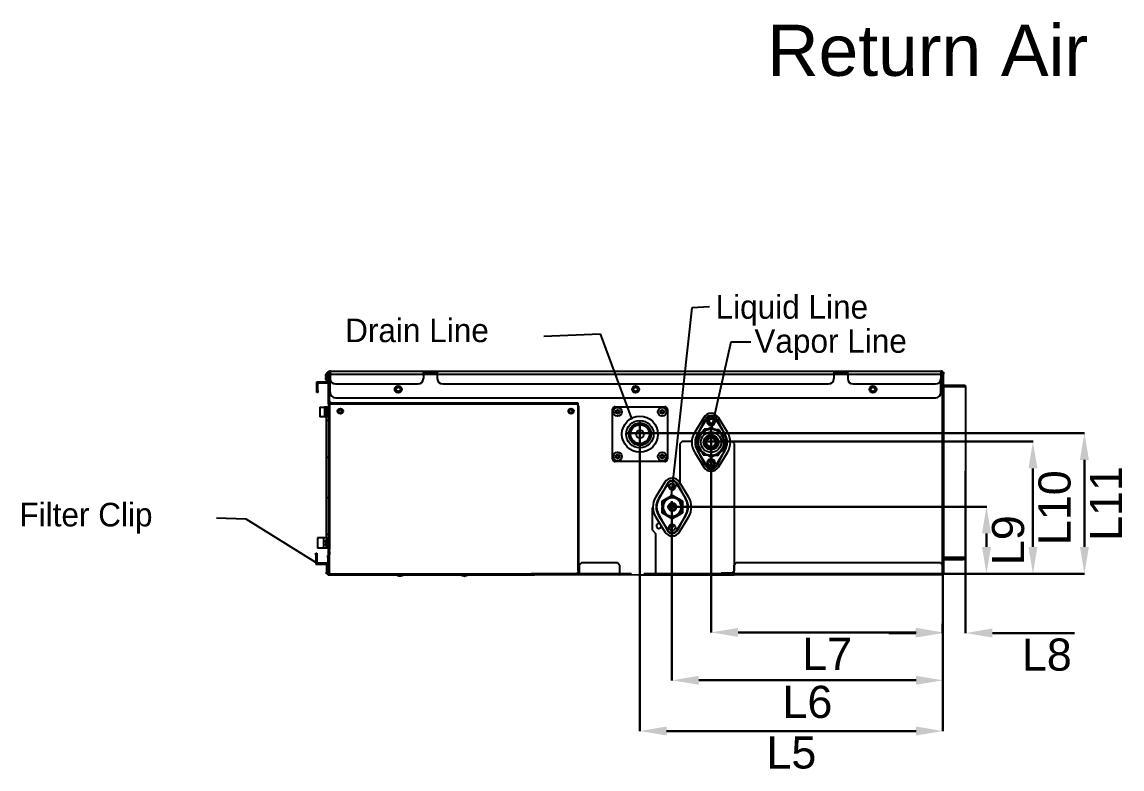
# Model space of a CAD drawing. Extents: x 594 to 813, y 174 to 240.
# Drawn here: x 728.89 to 739.15, y 221.07 to 228.04 of the extents above; entities that cross this region are included whole.
import ezdxf
from ezdxf.enums import TextEntityAlignment as Align

# ---------------------------------------------------------------- set-up
doc = ezdxf.new("R2010")
doc.units = 0
doc.header["$MEASUREMENT"] = 0
doc.header["$PDMODE"] = 35
doc.header["$PDSIZE"] = 0.5
doc.layers.get('Defpoints').update_dxf_attribs({"linetype": 'CONTINUOUS'})
doc.layers.add('AC.REF(S). PIPING', color=3, linetype='CONTINUOUS', lineweight=30)
for name, color, linetype in [('LG-AIRCON', 3, 'CONTINUOUS'), ('LG-DIMENSION', 7, 'CONTINUOUS'), ('LG-TEXT', 4, 'CONTINUOUS'), ('TFR-TRI', 7, 'CONTINUOUS')]:
    doc.layers.add(name, color=color, linetype=linetype)
doc.styles.add('LG-TEXT', font='arial.ttf')
doc.dimstyles.new('LG-DIMENSION', dxfattribs={"dimtxt": 30, "dimasz": 25, "dimexe": 0.18, "dimexo": 0.0625, "dimgap": 5, "dimtad": 2, "dimtoh": 1, "dimdec": 0, "dimrnd": 0.05, "dimzin": 0, "dimdsep": 46, "dimtxsty": 'LG-TEXT', "dimcen": 0.09, "dimadec": 0, "dimazin": 0, "dimtfac": 1, "dimtdec": 0, "dimtix": 1, "dimtofl": 0, "dimtmove": 0, "dimatfit": 3, "dimfxl": 0.18, "dimtolj": 1, "dimtzin": 0, "dimarcsym": 0})

# ---------------------------------------------------------------- blocks, each defined once
blk = doc.blocks.new('*D131')
at = {"layer": 'Defpoints', "color": 0, "transparency": 16777216}
for p in [(-4592.5, 1151.5), (-4309.7, 1037.5), (-4309.7, 862.8)]:
    blk.add_point(p, dxfattribs=at)
at = {"layer": 'LG-AIRCON', "color": 0, "lineweight": -2, "transparency": 16777216}
for p, q in [((-4592.5, 1151.4), (-4592.5, 862.6)), ((-4309.7, 1037.4), (-4309.7, 862.6)), ((-4567.5, 862.8), (-4334.7, 862.8))]:
    blk.add_line(p, q, dxfattribs=at)
at = {"layer": 'LG-AIRCON', "color": 0, "transparency": 16777216}
for points in [[(-4567.5, 867), (-4567.5, 858.6), (-4592.5, 862.8)], [(-4334.7, 867), (-4334.7, 858.6), (-4309.7, 862.8)]]:
    blk.add_solid(points, dxfattribs=at)
at = {"layer": 'LG-AIRCON', "color": 0, "transparency": 16777216, "insert": (-4451.1, 842.6), "char_height": 30, "attachment_point": 5, "style": 'LG-TEXT'}
blk.add_mtext('\\A1;L5', dxfattribs=at)
blk = doc.blocks.new('*D132')
at = {"layer": 'Defpoints', "color": 0, "transparency": 16777216}
for p in [(-4562.5, 1077.5), (-4309.7, 982.8), (-4309.7, 910.1)]:
    blk.add_point(p, dxfattribs=at)
at = {"layer": 'LG-AIRCON', "color": 0, "lineweight": -2, "transparency": 16777216}
for p, q in [((-4562.5, 1077.4), (-4562.5, 910)), ((-4309.7, 982.7), (-4309.7, 910)), ((-4537.5, 910.1), (-4334.7, 910.1))]:
    blk.add_line(p, q, dxfattribs=at)
at = {"layer": 'LG-AIRCON', "color": 0, "transparency": 16777216}
for points in [[(-4537.5, 914.3), (-4537.5, 906), (-4562.5, 910.1)], [(-4334.7, 914.3), (-4334.7, 906), (-4309.7, 910.1)]]:
    blk.add_solid(points, dxfattribs=at)
at = {"layer": 'LG-AIRCON', "color": 0, "transparency": 16777216, "insert": (-4436.1, 889.8), "char_height": 30, "attachment_point": 5, "style": 'LG-TEXT'}
blk.add_mtext('\\A1;L6', dxfattribs=at)
blk = doc.blocks.new('*D133')
at = {"layer": 'Defpoints', "color": 0, "transparency": 16777216}
for p in [(-4525.8, 1136.1), (-4309.7, 954.8), (-4309.7, 952.8)]:
    blk.add_point(p, dxfattribs=at)
at = {"layer": 'LG-AIRCON', "color": 0, "lineweight": -2, "transparency": 16777216}
for p, q in [((-4525.8, 1136.1), (-4525.8, 954.6)), ((-4500.8, 954.8), (-4334.7, 954.8)), ((-4309.7, 952.9), (-4309.7, 955))]:
    blk.add_line(p, q, dxfattribs=at)
at = {"layer": 'LG-AIRCON', "color": 0, "transparency": 16777216}
for points in [[(-4500.8, 959), (-4500.8, 950.6), (-4525.8, 954.8)], [(-4334.7, 959), (-4334.7, 950.6), (-4309.7, 954.8)]]:
    blk.add_solid(points, dxfattribs=at)
at = {"layer": 'LG-AIRCON', "color": 0, "transparency": 16777216, "insert": (-4417.7, 934.8), "char_height": 30, "attachment_point": 5, "style": 'LG-TEXT'}
blk.add_mtext('\\A1;L7', dxfattribs=at)
blk = doc.blocks.new('*D134')
at = {"layer": 'Defpoints', "color": 0, "transparency": 16777216}
for p in [(-4565.2, 1072.1), (-4332.4, 1009.5), (-4269, 1009.5)]:
    blk.add_point(p, dxfattribs=at)
at = {"layer": 'LG-AIRCON', "color": 0, "lineweight": -2, "transparency": 16777216}
for p, q in [((-4565.1, 1072.1), (-4268.8, 1072.1)), ((-4269, 1047.1), (-4269, 1034.5)), ((-4332.3, 1009.5), (-4268.8, 1009.5))]:
    blk.add_line(p, q, dxfattribs=at)
at = {"layer": 'LG-AIRCON', "color": 0, "transparency": 16777216}
for points in [[(-4273.2, 1047.1), (-4264.8, 1047.1), (-4269, 1072.1)], [(-4273.2, 1034.5), (-4264.8, 1034.5), (-4269, 1009.5)]]:
    blk.add_solid(points, dxfattribs=at)
at = {"layer": 'LG-AIRCON', "color": 0, "transparency": 16777216, "insert": (-4248.7, 1040.8), "char_height": 30, "attachment_point": 5, "rotation": 90, "style": 'LG-TEXT'}
blk.add_mtext('\\A1;L9', dxfattribs=at)
blk = doc.blocks.new('*D135')
at = {"layer": 'Defpoints', "color": 0, "transparency": 16777216}
for p in [(-4533.8, 1132.8), (-4225.6, 1132.8), (-4291.7, 1009.5)]:
    blk.add_point(p, dxfattribs=at)
at = {"layer": 'LG-AIRCON', "color": 0, "lineweight": -2, "transparency": 16777216}
for p, q in [((-4533.7, 1132.8), (-4225.4, 1132.8)), ((-4225.6, 1034.5), (-4225.6, 1107.8)), ((-4291.6, 1009.5), (-4225.4, 1009.5))]:
    blk.add_line(p, q, dxfattribs=at)
at = {"layer": 'LG-AIRCON', "color": 0, "transparency": 16777216}
for points in [[(-4229.8, 1107.8), (-4221.5, 1107.8), (-4225.6, 1132.8)], [(-4229.8, 1034.5), (-4221.5, 1034.5), (-4225.6, 1009.5)]]:
    blk.add_solid(points, dxfattribs=at)
at = {"layer": 'LG-AIRCON', "color": 0, "transparency": 16777216, "insert": (-4205.3, 1071.1), "char_height": 30, "attachment_point": 5, "rotation": 90, "style": 'LG-TEXT'}
blk.add_mtext('\\A1;L10', dxfattribs=at)
blk = doc.blocks.new('*D136')
at = {"layer": 'Defpoints', "color": 0, "transparency": 16777216}
for p in [(-4604.5, 1140.8), (-4239.6, 1009.5), (-4177.6, 1009.5)]:
    blk.add_point(p, dxfattribs=at)
at = {"layer": 'LG-AIRCON', "color": 0, "lineweight": -2, "transparency": 16777216}
for p, q in [((-4604.5, 1140.8), (-4177.4, 1140.8)), ((-4177.6, 1115.8), (-4177.6, 1034.5)), ((-4239.6, 1009.5), (-4177.4, 1009.5))]:
    blk.add_line(p, q, dxfattribs=at)
at = {"layer": 'LG-AIRCON', "color": 0, "transparency": 16777216}
for points in [[(-4181.8, 1115.8), (-4173.4, 1115.8), (-4177.6, 1140.8)], [(-4181.8, 1034.5), (-4173.4, 1034.5), (-4177.6, 1009.5)]]:
    blk.add_solid(points, dxfattribs=at)
at = {"layer": 'LG-AIRCON', "color": 0, "transparency": 16777216, "insert": (-4157.5, 1075.1), "char_height": 30, "attachment_point": 5, "rotation": 90, "style": 'LG-TEXT'}
blk.add_mtext('\\A1;L11', dxfattribs=at)
blk = doc.blocks.new('*D138')
at = {"layer": 'Defpoints', "color": 0, "transparency": 16777216}
for p in [(-4288.5, 1105.1), (-4310, 962.8), (-4310, 954.2)]:
    blk.add_point(p, dxfattribs=at)
at = {"layer": 'LG-AIRCON', "color": 0, "lineweight": -2, "transparency": 16777216}
for p, q in [((-4288.5, 1105.1), (-4288.5, 954)), ((-4310, 962.7), (-4310, 954)), ((-4335, 954.2), (-4360, 954.2)), ((-4263.5, 954.2), (-4186.8, 954.2))]:
    blk.add_line(p, q, dxfattribs=at)
at = {"layer": 'LG-AIRCON', "color": 0, "transparency": 16777216}
for points in [[(-4335, 958.4), (-4335, 950), (-4310, 954.2)], [(-4263.5, 958.4), (-4263.5, 950), (-4288.5, 954.2)]]:
    blk.add_solid(points, dxfattribs=at)
at = {"layer": 'LG-AIRCON', "color": 0, "transparency": 16777216, "insert": (-4212.7, 933.9), "char_height": 30, "attachment_point": 5, "style": 'LG-TEXT'}
blk.add_mtext('\\A1;L8', dxfattribs=at)
blk = doc.blocks.new('A$C66FF4859')
at = {"layer": 'LG-AIRCON', "color": 7}
for p, q in [((-4543.9, 1257.5), (-4563.7, 1079.8)), ((-4527.4, 1258.6), (-4543.9, 1257.5)), ((-4682.2, 1231.2), (-4629.5, 1233.4)), ((-4629.5, 1233.4), (-4599.9, 1153.3)), ((-4507.7, 1225.7), (-4527.4, 1136.9)), ((-4489, 1225.7), (-4507.7, 1225.7)), ((-4987.5, 1061.7), (-4960.2, 1060.7)), ((-4960.2, 1060.7), (-4895.1, 1020.4))]:
    blk.add_line(p, q, dxfattribs=at)
at = {"layer": 'LG-AIRCON', "color": 3, "linetype": 'Continuous'}
for p, q in [((-4885.7, 1193.4), (-4886, 1193.4)), ((-4886, 1192.7), (-4885.7, 1192.7)), ((-4885.2, 1193.4), (-4885.7, 1193.4)), ((-4885.7, 1192.7), (-4885.2, 1192.7)), ((-4885.2, 1195.8), (-4885.2, 1195.8)), ((-4885.2, 1195.8), (-4885.2, 1195.8)), ((-4884.2, 1196.4), (-4884.2, 1197)), ((-4884.2, 1195), (-4884.2, 1196.4)), ((-4884.2, 1193.1), (-4884.2, 1195)), ((-4884.2, 1191.2), (-4884.2, 1193.1)), ((-4884.2, 1189.7), (-4884.2, 1191.2)), ((-4884, 1197.6), (-4883, 1197.6)), ((-4884, 1196.1), (-4884, 1197.6)), ((-4883, 1196.1), (-4884, 1196.1)), ((-4884, 1188.6), (-4884, 1196.1)), ((-4883, 1180.6), (-4883, 1198.6)), ((-4883, 1198.6), (-4882.2, 1198.6)), ((-4882.2, 1170.6), (-4882.2, 1198.6)), ((-4881.5, 1198.6), (-4882.2, 1198.6)), ((-4881.5, 1198.6), (-4794.5, 1198.6)), ((-4881.5, 1198.6), (-4881.5, 1197.7)), ((-4881.5, 1197.7), (-4881.5, 1195.6)), ((-4881.5, 1195.6), (-4794.5, 1195.6)), ((-4881.5, 1195.6), (-4881.5, 1191.6)), ((-4881.5, 1178.6), (-4881.5, 1191.6)), ((-4794.5, 1197.7), (-4794.5, 1198.6)), ((-4794.5, 1198.6), (-4793.9, 1198.6)), ((-4794.5, 1195.6), (-4794.5, 1197.7)), ((-4794.5, 1196.6), (-4793.9, 1196.6)), ((-4794.5, 1195.6), (-4794.5, 1191.6)), ((-4794.5, 1195.6), (-4781.5, 1195.6)), ((-4793.9, 1198.6), (-4792.1, 1198.6)), ((-4793.9, 1196.6), (-4792.1, 1196.6)), ((-4792.1, 1198.6), (-4789.4, 1198.6)), ((-4792.1, 1196.6), (-4789.4, 1196.6)), ((-4789.4, 1198.6), (-4786.6, 1198.6)), ((-4789.4, 1196.6), (-4786.6, 1196.6)), ((-4786.6, 1198.6), (-4783.9, 1198.6)), ((-4786.6, 1196.6), (-4783.9, 1196.6)), ((-4783.9, 1198.6), (-4782.1, 1198.6)), ((-4783.9, 1196.6), (-4782.1, 1196.6)), ((-4782.1, 1198.6), (-4781.5, 1198.6)), ((-4782.1, 1196.6), (-4781.5, 1196.6)), ((-4781.5, 1198.6), (-4411.5, 1198.6)), ((-4781.5, 1198.6), (-4781.5, 1197.7)), ((-4781.5, 1197.7), (-4781.5, 1195.6)), ((-4781.5, 1195.6), (-4411.5, 1195.6)), ((-4781.5, 1195.6), (-4781.5, 1191.6)), ((-4411.5, 1198.6), (-4411.5, 1197.7)), ((-4411.5, 1198.6), (-4410.9, 1198.6)), ((-4411.5, 1197.7), (-4411.5, 1195.6)), ((-4411.5, 1196.6), (-4410.9, 1196.6)), ((-4411.5, 1195.6), (-4411.5, 1191.6)), ((-4411.5, 1195.6), (-4398.5, 1195.6)), ((-4410.9, 1198.6), (-4409.1, 1198.6)), ((-4410.9, 1196.6), (-4409.1, 1196.6)), ((-4409.1, 1198.6), (-4406.4, 1198.6)), ((-4409.1, 1196.6), (-4406.4, 1196.6)), ((-4406.4, 1198.6), (-4403.6, 1198.6)), ((-4406.4, 1196.6), (-4403.6, 1196.6)), ((-4403.6, 1198.6), (-4400.9, 1198.6)), ((-4403.6, 1196.6), (-4400.9, 1196.6)), ((-4400.9, 1198.6), (-4399.1, 1198.6)), ((-4400.9, 1196.6), (-4399.1, 1196.6)), ((-4399.1, 1198.6), (-4398.5, 1198.6)), ((-4399.1, 1196.6), (-4398.5, 1196.6)), ((-4398.5, 1198.6), (-4311.5, 1198.6)), ((-4398.5, 1197.7), (-4398.5, 1198.6)), ((-4398.5, 1195.6), (-4398.5, 1197.7)), ((-4398.5, 1195.6), (-4311.5, 1195.6)), ((-4398.5, 1195.6), (-4398.5, 1191.6)), ((-4310.8, 1198.6), (-4311.5, 1198.6)), ((-4311.5, 1198.6), (-4311.5, 1197.7)), ((-4311.5, 1197.7), (-4311.5, 1195.6)), ((-4311.5, 1195.6), (-4311.5, 1191.6)), ((-4311.5, 1178.6), (-4311.5, 1191.6)), ((-4310.8, 1196.6), (-4310.8, 1198.6)), ((-4310, 1198.6), (-4310.8, 1198.6)), ((-4310, 1196.6), (-4310.8, 1196.6)), ((-4310, 1196.6), (-4310, 1198.6)), ((-4310, 1197.6), (-4309.2, 1197.6)), ((-4310, 1017.6), (-4310, 1196.6)), ((-4309.2, 1195.6), (-4310, 1195.6)), ((-4309.2, 1197.6), (-4309.2, 1195.6)), ((-4309.2, 1185.6), (-4309.2, 1195.6)), ((-4894, 1188.6), (-4884, 1188.6)), ((-4894, 1180.1), (-4894, 1188.6)), ((-4893, 1187.6), (-4883, 1187.6)), ((-4893, 1180.1), (-4893, 1187.6)), ((-4885.2, 1190.3), (-4885.2, 1190.3)), ((-4885.2, 1190.3), (-4885.2, 1190.3)), ((-4884.2, 1189.2), (-4884.2, 1189.7)), ((-4882.2, 1180.6), (-4883, 1180.6)), ((-4883, 1178.6), (-4883, 1180.6)), ((-4876.5, 1186.6), (-4799.5, 1186.6)), ((-4776.5, 1186.6), (-4416.5, 1186.6)), ((-4393.5, 1186.6), (-4316.5, 1186.6)), ((-4309.2, 1185.6), (-4310, 1185.6)), ((-4310, 1184.1), (-4309.2, 1184.1)), ((-4309.2, 1182.1), (-4310, 1182.1)), ((-4309.2, 1184.1), (-4309.2, 1182.1)), ((-4309.2, 1184.1), (-4288.6, 1184.1)), ((-4309.2, 1182.1), (-4309.2, 1027.1)), ((-4309, 1185.4), (-4289, 1185.4)), ((-4309, 1185.4), (-4309, 1185)), ((-4309, 1185), (-4309, 1184.1)), ((-4289, 1185.4), (-4289, 1185)), ((-4289, 1185), (-4289, 1184.1)), ((-4288.6, 1184.1), (-4288.6, 1025.1)), ((-4894, 1180.1), (-4893, 1180.1)), ((-4894, 1178.6), (-4894, 1180.1)), ((-4893, 1178.6), (-4894, 1178.6)), ((-4893, 1180.1), (-4893, 1178.6)), ((-4882.2, 1178.6), (-4883, 1178.6)), ((-4883, 1168.2), (-4883, 1178.6)), ((-4882.2, 1168.2), (-4882.2, 1170.6)), ((-4882.2, 1170.6), (-4880.2, 1168.6)), ((-4876.5, 1173.6), (-4316.5, 1173.6)), ((-4891.2, 1164.9), (-4891.2, 1155.9)), ((-4891.2, 1164.9), (-4890.6, 1164.9)), ((-4890.6, 1164.9), (-4889, 1164.9)), ((-4889, 1164.9), (-4886.7, 1164.9)), ((-4886.7, 1164.9), (-4886.7, 1155.9)), ((-4884.2, 1164.9), (-4886.7, 1164.9)), ((-4885.9, 1160.7), (-4886.2, 1160.7)), ((-4886.2, 1160), (-4885.9, 1160)), ((-4885.4, 1160.7), (-4885.9, 1160.7)), ((-4885.9, 1160), (-4885.4, 1160)), ((-4885.4, 1163.1), (-4885.4, 1163.1)), ((-4885.4, 1163.1), (-4885.4, 1163.1)), ((-4884.4, 1163.7), (-4884.4, 1164.3)), ((-4884.4, 1162.3), (-4884.4, 1163.7)), ((-4884.4, 1160.4), (-4884.4, 1162.3)), ((-4884.4, 1158.5), (-4884.4, 1160.4)), ((-4884.2, 1164.9), (-4883.2, 1164.9)), ((-4884.2, 1164.3), (-4884.2, 1164.9)), ((-4884.2, 1162.6), (-4884.2, 1164.3)), ((-4884.2, 1160.4), (-4884.2, 1162.6)), ((-4884.2, 1158.1), (-4884.2, 1160.4)), ((-4883.2, 1164.9), (-4883, 1164.9)), ((-4883.2, 1164.3), (-4883.2, 1164.9)), ((-4883.2, 1164.9), (-4883.2, 1164.3)), ((-4883.2, 1162.6), (-4883.2, 1164.3)), ((-4883.2, 1164.3), (-4883.2, 1162.6)), ((-4883.2, 1160.4), (-4883.2, 1162.6)), ((-4883.2, 1162.6), (-4883.2, 1160.4)), ((-4883.1, 1162.2), (-4883.2, 1162.3)), ((-4883.2, 1158.1), (-4883.2, 1160.4)), ((-4883.2, 1160.4), (-4883.2, 1158.1)), ((-4883, 1162), (-4883.1, 1162.2)), ((-4883, 1168.2), (-4883, 1032.2)), ((-4882.7, 1168.2), (-4883, 1168.2)), ((-4882, 1168.2), (-4882.7, 1168.2)), ((-4882, 1168.2), (-4882, 1032.2)), ((-4882, 1168.2), (-4651.7, 1168.2)), ((-4881.4, 1169.8), (-4881.4, 1168.2)), ((-4881.2, 1168.2), (-4881.2, 1169.6)), ((-4880.2, 1168.6), (-4880.2, 1168.2)), ((-4650, 1168.6), (-4880.2, 1168.6)), ((-4649.7, 1166.2), (-4651.7, 1168.2)), ((-4650, 1012.2), (-4650, 1168.6)), ((-4649.7, 1166.2), (-4649.7, 1011.6)), ((-4890.6, 1155.9), (-4891.2, 1155.9)), ((-4889, 1155.9), (-4890.6, 1155.9)), ((-4886.7, 1155.9), (-4889, 1155.9)), ((-4884.2, 1155.9), (-4886.7, 1155.9)), ((-4885.4, 1157.6), (-4885.4, 1157.6)), ((-4885.4, 1157.6), (-4885.4, 1157.6)), ((-4883, 1152.4), (-4885.2, 1152.4)), ((-4885.2, 1152.4), (-4885.2, 1151.8)), ((-4885.2, 1151.8), (-4885.2, 1150.1)), ((-4885.2, 1150.1), (-4885.2, 1147.4)), ((-4885, 1152.4), (-4885, 1155.9)), ((-4884.4, 1157), (-4884.4, 1158.5)), ((-4884.4, 1156.5), (-4884.4, 1157)), ((-4884.2, 1156.5), (-4884.2, 1158.1)), ((-4884.2, 1155.9), (-4884.2, 1156.5)), ((-4883.2, 1155.9), (-4884.2, 1155.9)), ((-4883.2, 1158.7), (-4883.1, 1158.6)), ((-4883.2, 1156.5), (-4883.2, 1158.1)), ((-4883.2, 1158.1), (-4883.2, 1156.5)), ((-4883.2, 1155.9), (-4883.2, 1156.5)), ((-4883.2, 1156.5), (-4883.2, 1155.9)), ((-4883, 1155.9), (-4883.2, 1155.9)), ((-4883.1, 1158.6), (-4883, 1158.4)), ((-4532.8, 1155.4), (-4541.3, 1141.7)), ((-4539, 1138.7), (-4531.4, 1153.9)), ((-4530.2, 1153.9), (-4538.7, 1140.1)), ((-4513.2, 1140.1), (-4521.7, 1153.9)), ((-4520.6, 1153.9), (-4513, 1138.7)), ((-4510.7, 1141.7), (-4519.2, 1155.4)), ((-4885.2, 1147.4), (-4885.2, 1143.9)), ((-4885.2, 1143.9), (-4885.2, 1139.8)), ((-4885.2, 1139.8), (-4885.2, 1135.4)), ((-4534.5, 1141.2), (-4538, 1139.2)), ((-4536.1, 1138.7), (-4534.2, 1141.7)), ((-4534.2, 1141.7), (-4532.4, 1144.5)), ((-4529, 1144.4), (-4532.4, 1144.5)), ((-4525.5, 1144.2), (-4529, 1144.4)), ((-4526, 1146.1), (-4528.9, 1144.4)), ((-4522.5, 1144.1), (-4526, 1146.1)), ((-4521.9, 1144.1), (-4525.5, 1144.2)), ((-4518.5, 1143.9), (-4521.9, 1144.1)), ((-4517, 1140.9), (-4518.5, 1143.9)), ((-4515.3, 1137.8), (-4517, 1140.9)), ((-4514, 1139.2), (-4516.9, 1140.8)), ((-4885.2, 1135.4), (-4885.2, 1131)), ((-4885.2, 1131), (-4885.2, 1126.9)), ((-4552.8, 1133.2), (-4554.8, 1131.2)), ((-4554.8, 1094), (-4554.8, 1131.2)), ((-4552.8, 1133.2), (-4544, 1133.2)), ((-4541, 1133.2), (-4540.5, 1133.2)), ((-4538, 1135.7), (-4539.8, 1132.9)), ((-4539.8, 1132.9), (-4538.3, 1129.9)), ((-4538.3, 1129.9), (-4536.6, 1126.7)), ((-4538, 1139.2), (-4538, 1135.8)), ((-4536.1, 1138.7), (-4538, 1135.7)), ((-4538, 1129.3), (-4538, 1125.3)), ((-4513.7, 1134.6), (-4515.3, 1137.8)), ((-4514, 1135.2), (-4514, 1139.2)), ((-4513.9, 1128.8), (-4512.1, 1131.6)), ((-4512.1, 1131.6), (-4513.7, 1134.6)), ((-4511.5, 1133.2), (-4511, 1133.2)), ((-4508, 1133.2), (-4506.6, 1133.2)), ((-4504.6, 1131.2), (-4506.6, 1133.2)), ((-4504.6, 1131.2), (-4504.6, 1012.2)), ((-4885.2, 1126.9), (-4885.2, 1123.4)), ((-4885.2, 1123.4), (-4885.2, 1120.7)), ((-4885.2, 1120.7), (-4885.2, 1119)), ((-4885.2, 1119), (-4885.2, 1118.4)), ((-4541.3, 1122.8), (-4532.8, 1109)), ((-4531.4, 1110.6), (-4539, 1125.7)), ((-4538.7, 1124.3), (-4530.2, 1110.6)), ((-4538, 1125.3), (-4535.1, 1123.6)), ((-4536.6, 1126.7), (-4535, 1123.5)), ((-4535, 1123.5), (-4533.4, 1120.6)), ((-4533.4, 1120.6), (-4530.1, 1120.4)), ((-4530.1, 1120.4), (-4526.5, 1120.2)), ((-4529.4, 1120.4), (-4526, 1118.4)), ((-4526.5, 1120.2), (-4523, 1120.1)), ((-4526, 1118.4), (-4523.1, 1120)), ((-4523, 1120.1), (-4519.6, 1119.9)), ((-4521.7, 1110.6), (-4513.2, 1124.3)), ((-4513, 1125.7), (-4520.6, 1110.6)), ((-4519.6, 1119.9), (-4517.8, 1122.8)), ((-4519.2, 1109), (-4510.7, 1122.8)), ((-4517.8, 1122.8), (-4515.9, 1125.8)), ((-4517.4, 1123.3), (-4514, 1125.3)), ((-4515.9, 1125.8), (-4513.9, 1128.8)), ((-4514, 1128.7), (-4514, 1125.3)), ((-4885.2, 1118.4), (-4883, 1118.4)), ((-4885, 1080.4), (-4885, 1118.4)), ((-4569.1, 1095), (-4577.6, 1081.3)), ((-4566.5, 1093.5), (-4575, 1079.7)), ((-4567.1, 1093.4), (-4575, 1078.7)), ((-4549.5, 1079.7), (-4558, 1093.5)), ((-4557.4, 1093.4), (-4549.5, 1078.7)), ((-4547, 1081.3), (-4555.5, 1095)), ((-4883, 1080.4), (-4885.2, 1080.4)), ((-4885.2, 1080.4), (-4885.2, 1079.8)), ((-4885.2, 1079.8), (-4885.2, 1078.1)), ((-4885.2, 1078.1), (-4885.2, 1075.4)), ((-4571.8, 1077.3), (-4567.1, 1080)), ((-4569.4, 1076.4), (-4568.1, 1078.5)), ((-4568.1, 1078.5), (-4566.8, 1080.5)), ((-4564.4, 1080.4), (-4566.8, 1080.5)), ((-4566.2, 1080.5), (-4562.3, 1082.8)), ((-4561.9, 1080.3), (-4564.4, 1080.4)), ((-4562.3, 1082.8), (-4557.6, 1080.1)), ((-4562.3, 1082.3), (-4562.3, 1082.8)), ((-4562.3, 1081.1), (-4562.3, 1082.3)), ((-4561.6, 1080.7), (-4562.3, 1081.1)), ((-4559.4, 1080.2), (-4561.9, 1080.3)), ((-4557, 1080.1), (-4559.4, 1080.2)), ((-4555.9, 1078), (-4557, 1080.1)), ((-4556.7, 1079.6), (-4552.8, 1077.3)), ((-4554.7, 1075.7), (-4555.9, 1078)), ((-4885.2, 1075.4), (-4885.2, 1071.9)), ((-4885.2, 1071.9), (-4885.2, 1067.8)), ((-4885.2, 1067.8), (-4885.2, 1063.4)), ((-4580.3, 1071.6), (-4580.8, 1071.1)), ((-4580.8, 1050.2), (-4580.8, 1071.1)), ((-4577.2, 1073.1), (-4576.7, 1073.1)), ((-4570.8, 1074.3), (-4572.1, 1072.3)), ((-4572.1, 1072.3), (-4571, 1070.1)), ((-4571.8, 1072.7), (-4571.8, 1077.3)), ((-4571.3, 1077.1), (-4571.8, 1077.3)), ((-4571.8, 1066.3), (-4571.8, 1071.7)), ((-4570.3, 1076.5), (-4571.3, 1077.1)), ((-4571, 1070.1), (-4569.8, 1067.9)), ((-4569.4, 1076.4), (-4570.8, 1074.3)), ((-4568.9, 1077.3), (-4570.3, 1076.5)), ((-4570.3, 1076.5), (-4570.3, 1075)), ((-4570.3, 1068), (-4570.3, 1067.2)), ((-4569.8, 1067.9), (-4568.6, 1065.7)), ((-4555.1, 1067.3), (-4553.7, 1069.4)), ((-4553.6, 1073.5), (-4554.7, 1075.7)), ((-4554.2, 1076.5), (-4553.2, 1077.1)), ((-4554.2, 1075.7), (-4554.2, 1076.5)), ((-4554.2, 1067.2), (-4554.2, 1068.6)), ((-4553.7, 1069.4), (-4552.5, 1071.4)), ((-4552.5, 1071.4), (-4553.6, 1073.5)), ((-4553.2, 1077.1), (-4552.8, 1077.3)), ((-4552.8, 1077.3), (-4552.8, 1072)), ((-4552.8, 1070.9), (-4552.8, 1066.3)), ((-4885.2, 1063.4), (-4885.2, 1059)), ((-4885.2, 1059), (-4885.2, 1054.9)), ((-4577.6, 1062.4), (-4569.1, 1048.6)), ((-4575, 1065), (-4567.1, 1050.2)), ((-4575, 1063.9), (-4566.5, 1050.2)), ((-4571.8, 1066.3), (-4571.3, 1066.6)), ((-4567.8, 1064.1), (-4571.8, 1066.3)), ((-4571.3, 1066.6), (-4570.3, 1067.2)), ((-4570.3, 1067.2), (-4569.1, 1066.5)), ((-4568.6, 1065.7), (-4567.5, 1063.6)), ((-4567.5, 1063.6), (-4565.2, 1063.5)), ((-4562.3, 1060.9), (-4566.9, 1063.5)), ((-4565.2, 1063.5), (-4562.6, 1063.3)), ((-4563.7, 1063.4), (-4562.3, 1062.6)), ((-4562.6, 1063.3), (-4560.1, 1063.2)), ((-4558.3, 1063.1), (-4562.3, 1060.9)), ((-4562.3, 1061.4), (-4562.3, 1062.6)), ((-4562.3, 1060.9), (-4562.3, 1061.4)), ((-4560.1, 1063.2), (-4557.7, 1063.1)), ((-4558, 1050.2), (-4549.5, 1063.9)), ((-4557.7, 1063.1), (-4556.5, 1065.1)), ((-4552.8, 1066.3), (-4557.4, 1063.7)), ((-4549.5, 1065), (-4557.4, 1050.2)), ((-4556.5, 1065.1), (-4555.1, 1067.3)), ((-4555.7, 1066.4), (-4554.2, 1067.2)), ((-4555.5, 1048.6), (-4547, 1062.4)), ((-4553.2, 1066.6), (-4554.2, 1067.2)), ((-4552.8, 1066.3), (-4553.2, 1066.6)), ((-4885.2, 1054.9), (-4885.2, 1051.4)), ((-4885.2, 1051.4), (-4885.2, 1048.7)), ((-4885.2, 1048.7), (-4885.2, 1047)), ((-4580.8, 1050.2), (-4577.9, 1047.2)), ((-4577.9, 1047.2), (-4577.8, 1021.5)), ((-4893.2, 1042.9), (-4893.2, 1033.5)), ((-4892.5, 1042.9), (-4893.2, 1042.9)), ((-4890.5, 1042.9), (-4892.5, 1042.9)), ((-4887.7, 1042.9), (-4890.5, 1042.9)), ((-4887.7, 1042.9), (-4887.7, 1033.5)), ((-4884.3, 1042.9), (-4887.7, 1042.9)), ((-4885.9, 1038.5), (-4886.2, 1038.5)), ((-4886.2, 1037.8), (-4885.9, 1037.8)), ((-4885.4, 1038.5), (-4885.9, 1038.5)), ((-4885.9, 1037.8), (-4885.4, 1037.8)), ((-4885.4, 1040.9), (-4885.4, 1040.9)), ((-4885.4, 1040.9), (-4885.4, 1040.9)), ((-4885.2, 1047), (-4885.2, 1046.4)), ((-4885.2, 1046.4), (-4883, 1046.4)), ((-4885, 1042.9), (-4885, 1046.4)), ((-4884.4, 1041.5), (-4884.4, 1042.1)), ((-4884.4, 1040.1), (-4884.4, 1041.5)), ((-4884.4, 1038.2), (-4884.4, 1040.1)), ((-4884.4, 1036.3), (-4884.4, 1038.2)), ((-4884.3, 1042.1), (-4884.3, 1042.9)), ((-4884.3, 1042.9), (-4884.2, 1042.9)), ((-4884.2, 1042.9), (-4883.2, 1042.9)), ((-4884.2, 1042.3), (-4884.2, 1042.9)), ((-4884.2, 1042.9), (-4884.2, 1042.9)), ((-4884.2, 1040.6), (-4884.2, 1042.3)), ((-4884.2, 1038.4), (-4884.2, 1040.6)), ((-4883.2, 1038.4), (-4884.2, 1038.4)), ((-4884.2, 1038.4), (-4884.2, 1038)), ((-4884.2, 1038), (-4883.2, 1038)), ((-4884.2, 1035.7), (-4884.2, 1038)), ((-4883.2, 1042.9), (-4883, 1042.9)), ((-4883.2, 1042.3), (-4883.2, 1042.9)), ((-4883.2, 1042.9), (-4883.2, 1042.3)), ((-4883.2, 1042.9), (-4883.2, 1042.9)), ((-4883.2, 1042.9), (-4883.2, 1042.9)), ((-4883.2, 1040.6), (-4883.2, 1042.3)), ((-4883.2, 1042.3), (-4883.2, 1040.6)), ((-4883.2, 1038.4), (-4883.2, 1040.6)), ((-4883.2, 1040.6), (-4883.2, 1038.4)), ((-4883.1, 1040), (-4883.2, 1040.1)), ((-4883, 1038.4), (-4883.2, 1038.4)), ((-4883.2, 1038.4), (-4883.2, 1038)), ((-4883.2, 1038.4), (-4883.2, 1038)), ((-4883.2, 1038), (-4883, 1038)), ((-4883.2, 1035.7), (-4883.2, 1038)), ((-4883.2, 1038), (-4883.2, 1035.7)), ((-4883, 1039.8), (-4883.1, 1040)), ((-4894.8, 1028.6), (-4893.8, 1028.6)), ((-4894.8, 1027.1), (-4894.8, 1028.6)), ((-4893.8, 1027.1), (-4894.8, 1027.1)), ((-4894.8, 1027.1), (-4894.8, 1018.6)), ((-4893.8, 1028.6), (-4893.8, 1027.1)), ((-4893.8, 1027.1), (-4893.8, 1019.6)), ((-4892.5, 1033.5), (-4893.2, 1033.5)), ((-4890.5, 1033.5), (-4892.5, 1033.5)), ((-4887.7, 1033.5), (-4890.5, 1033.5)), ((-4884.3, 1033.5), (-4887.7, 1033.5)), ((-4885.4, 1035.4), (-4885.4, 1035.4)), ((-4885.4, 1035.4), (-4885.4, 1035.4)), ((-4884.4, 1034.8), (-4884.4, 1036.3)), ((-4884.4, 1034.3), (-4884.4, 1034.8)), ((-4884.3, 1033.5), (-4884.3, 1034.3)), ((-4884.2, 1033.5), (-4884.3, 1033.5)), ((-4884.2, 1034.1), (-4884.2, 1035.7)), ((-4884.2, 1033.5), (-4884.2, 1034.1)), ((-4883.2, 1033.5), (-4884.2, 1033.5)), ((-4884.2, 1033.5), (-4884.2, 1033.5)), ((-4883.8, 1026.6), (-4883, 1026.6)), ((-4883.8, 1024.6), (-4883.8, 1026.6)), ((-4883.2, 1036.5), (-4883.1, 1036.4)), ((-4883.2, 1034.1), (-4883.2, 1035.7)), ((-4883.2, 1035.7), (-4883.2, 1034.1)), ((-4883.2, 1033.5), (-4883.2, 1034.1)), ((-4883.2, 1034.1), (-4883.2, 1033.5)), ((-4883, 1033.5), (-4883.2, 1033.5)), ((-4883.2, 1033.5), (-4883.2, 1033.5)), ((-4883.2, 1033.5), (-4883.2, 1033.5)), ((-4883.1, 1036.4), (-4883, 1036.2)), ((-4883, 1030.2), (-4883, 1032.2)), ((-4882.7, 1032.2), (-4883, 1032.2)), ((-4883, 1030.2), (-4882.2, 1030.2)), ((-4883, 1029.3), (-4883, 1030.2)), ((-4883, 1027.2), (-4883, 1029.3)), ((-4883, 1010.2), (-4883, 1027.2)), ((-4882.2, 1027.2), (-4883, 1027.2)), ((-4882, 1032.2), (-4882.7, 1032.2)), ((-4882.2, 1010.4), (-4882.2, 1032.2)), ((-4882.2, 1030.2), (-4882.2, 1029.3)), ((-4882.2, 1029.3), (-4882.2, 1027.2)), ((-4882.2, 1010.2), (-4882.2, 1027.2)), ((-4882, 1009.6), (-4882, 1032.2)), ((-4310, 1027.1), (-4309.2, 1027.1)), ((-4309.2, 1027.1), (-4309.2, 1025.1)), ((-4894.8, 1018.6), (-4884.8, 1018.6)), ((-4893.8, 1019.6), (-4883.8, 1019.6)), ((-4884.8, 1018.6), (-4884.8, 1011.1)), ((-4883, 1024.6), (-4883.8, 1024.6)), ((-4883.8, 1024.6), (-4883.8, 1008.6)), ((-4647, 1019.6), (-4649, 1017.6)), ((-4649, 1017.6), (-4649, 1009.6)), ((-4613.4, 1019.6), (-4647, 1019.6)), ((-4611.4, 1017.6), (-4613.4, 1019.6)), ((-4611.4, 1017.6), (-4611.4, 1009.6)), ((-4577.9, 1022.5), (-4577.9, 1009.4)), ((-4502.6, 1019.6), (-4504.6, 1017.6)), ((-4504.6, 1009.6), (-4504.6, 1017.6)), ((-4312, 1019.6), (-4502.6, 1019.6)), ((-4310, 1017.6), (-4312, 1019.6)), ((-4309.2, 1025.1), (-4310, 1025.1)), ((-4310, 1023.6), (-4291, 1023.6)), ((-4310, 1022.8), (-4309.2, 1022.8)), ((-4309.2, 1020.8), (-4310, 1020.8)), ((-4310, 1009.6), (-4310, 1017.6)), ((-4309.2, 1025.1), (-4288.6, 1025.1)), ((-4309.2, 1022.8), (-4309.2, 1020.8)), ((-4309.2, 1022.8), (-4291, 1022.8)), ((-4309.2, 1020.8), (-4309.2, 1008.6)), ((-4291, 1022.8), (-4291, 1023.6)), ((-4291, 1023.6), (-4289, 1023.6)), ((-4289, 1022.8), (-4291, 1022.8)), ((-4289, 1023.6), (-4289, 1022.8)), ((-4884.8, 1011.1), (-4883.8, 1011.1)), ((-4884.8, 1009.6), (-4884.8, 1011.1)), ((-4883.8, 1009.6), (-4884.8, 1009.6)), ((-4883.8, 1008.6), (-4882, 1008.6)), ((-4882.2, 1010.2), (-4883, 1010.2)), ((-4883, 1010.2), (-4883, 1009.4)), ((-4883, 1009.4), (-4882.2, 1009.4)), ((-4882, 1010.4), (-4882.2, 1010.4)), ((-4882.2, 1010.4), (-4882.2, 1010.2)), ((-4882.2, 1009.4), (-4882.2, 1010.2)), ((-4882.2, 1010.2), (-4882, 1010.2)), ((-4882, 1009.4), (-4882.2, 1009.4)), ((-4882, 1009.6), (-4694, 1009.6)), ((-4882, 1009.6), (-4882, 1008.9)), ((-4882, 1008.9), (-4882, 1008.6)), ((-4882, 1008.6), (-4694, 1008.6)), ((-4818.9, 1008.2), (-4819.1, 1008.2)), ((-4818, 1007.7), (-4819.1, 1008.2)), ((-4818.8, 1008.2), (-4818.9, 1008.2)), ((-4817.7, 1007.7), (-4818.8, 1008.2)), ((-4816.9, 1007.4), (-4818, 1007.7)), ((-4816.6, 1007.4), (-4817.7, 1007.7)), ((-4816.9, 1007.4), (-4816.9, 1007.4)), ((-4816.1, 1007.7), (-4816.6, 1007.4)), ((-4816.4, 1007.5), (-4816.3, 1007.4)), ((-4816.3, 1007.4), (-4816.2, 1007.4)), ((-4816.2, 1007.4), (-4816.2, 1007.6)), ((-4816.1, 1007.4), (-4816.2, 1007.4)), ((-4815.7, 1008.2), (-4816.1, 1007.7)), ((-4815.9, 1007.4), (-4816.1, 1007.4)), ((-4815.9, 1007.4), (-4815.9, 1007.8)), ((-4815.9, 1007.4), (-4815.5, 1007.7)), ((-4815.7, 1007.4), (-4815.9, 1007.4)), ((-4815.3, 1008.2), (-4815.7, 1008.2)), ((-4815.5, 1007.5), (-4815.7, 1007.4)), ((-4815.5, 1007.7), (-4815, 1008.2)), ((-4815, 1008.2), (-4815.3, 1008.2)), ((-4758.9, 1008.2), (-4759.1, 1008.2)), ((-4758, 1007.7), (-4759.1, 1008.2)), ((-4758.8, 1008.2), (-4758.9, 1008.2)), ((-4757.7, 1007.7), (-4758.8, 1008.2)), ((-4756.9, 1007.4), (-4758, 1007.7)), ((-4756.6, 1007.4), (-4757.7, 1007.7)), ((-4756.9, 1007.4), (-4756.9, 1007.4)), ((-4756.1, 1007.7), (-4756.6, 1007.4)), ((-4756.4, 1007.5), (-4756.3, 1007.4)), ((-4756.3, 1007.4), (-4756.2, 1007.4)), ((-4756.2, 1007.4), (-4756.2, 1007.6)), ((-4756.1, 1007.4), (-4756.2, 1007.4)), ((-4755.7, 1008.2), (-4756.1, 1007.7)), ((-4755.9, 1007.4), (-4756.1, 1007.4)), ((-4755.9, 1007.4), (-4755.9, 1007.8)), ((-4755.9, 1007.4), (-4755.5, 1007.7)), ((-4755.7, 1007.4), (-4755.9, 1007.4)), ((-4755.3, 1008.2), (-4755.7, 1008.2)), ((-4755.5, 1007.5), (-4755.7, 1007.4)), ((-4755.5, 1007.7), (-4755, 1008.2)), ((-4755, 1008.2), (-4755.3, 1008.2)), ((-4651.7, 1009.6), (-4694, 1009.6)), ((-4694, 1009.6), (-4694, 1008.9)), ((-4690.3, 1009.4), (-4694, 1009.4)), ((-4694, 1008.9), (-4694, 1008.6)), ((-4693.8, 1008.6), (-4694, 1008.6)), ((-4693.8, 1009.4), (-4693.8, 1008.6)), ((-4693.8, 1008.6), (-4690.7, 1008.6)), ((-4690.7, 1008.6), (-4690.7, 1009.4)), ((-4690.7, 1009.4), (-4688.7, 1009.4)), ((-4688.7, 1008.6), (-4690.7, 1008.6)), ((-4688.7, 1009.4), (-4688.7, 1008.6)), ((-4649, 1009.4), (-4688.7, 1009.4)), ((-4649, 1008.6), (-4688.7, 1008.6)), ((-4651.7, 1009.6), (-4649.7, 1011.6)), ((-4649, 1010.4), (-4650.9, 1010.4)), ((-4650, 1012.2), (-4649, 1011.2)), ((-4649.2, 1011.4), (-4649.9, 1011.4)), ((-4611.4, 1009.6), (-4649, 1009.6)), ((-4649, 1009.6), (-4649, 1008.9)), ((-4649, 1008.9), (-4649, 1008.6)), ((-4611.4, 1008.6), (-4649, 1008.6)), ((-4611.4, 1009.7), (-4601.1, 1009.7)), ((-4611.4, 1009.6), (-4611.4, 1008.9)), ((-4600.3, 1009.4), (-4611.4, 1009.4)), ((-4611.4, 1008.9), (-4611.4, 1008.6)), ((-4611.4, 1008.6), (-4584.8, 1008.7)), ((-4592, 1008.6), (-4504.6, 1008.6)), ((-4577.9, 1009.4), (-4588.9, 1009.4)), ((-4588.1, 1009.7), (-4577.9, 1009.7)), ((-4516.6, 1009.4), (-4577.9, 1009.4)), ((-4516.6, 1009.4), (-4516.6, 1010.2)), ((-4506.6, 1010.2), (-4516.6, 1010.2)), ((-4514.6, 1009.4), (-4516.6, 1009.4)), ((-4514.6, 1010.2), (-4514.6, 1009.4)), ((-4504.6, 1009.4), (-4514.6, 1009.4)), ((-4506.6, 1010.2), (-4504.6, 1012.2)), ((-4310, 1009.6), (-4504.6, 1009.6)), ((-4504.6, 1008.9), (-4504.6, 1009.6)), ((-4504.6, 1008.6), (-4504.6, 1008.9)), ((-4310, 1008.6), (-4504.6, 1008.6)), ((-4310, 1008.9), (-4310, 1009.6)), ((-4310, 1008.6), (-4310, 1008.9)), ((-4309.2, 1008.6), (-4310, 1008.6))]:
    blk.add_line(p, q, dxfattribs=at)
for centre, radius in [((-4818, 1181.6), 3.25), ((-4818, 1181.6), 2), ((-4596.5, 1181.6), 3.25), ((-4596.5, 1181.6), 2), ((-4375, 1181.6), 3.25), ((-4375, 1181.6), 2), ((-4872, 1161.2), 2.5), ((-4872.2, 1161.2), 1.5), ((-4656.7, 1161.2), 2.5), ((-4656.9, 1161.2), 1.5), ((-4526, 1151.2), 3.5), ((-4526, 1151.2), 3), ((-4526, 1132.2), 9.5), ((-4526, 1132.2), 6.95), ((-4526, 1132.2), 6.45), ((-4526, 1132.2), 6.2), ((-4526, 1132.2), 5.3), ((-4526, 1132.2), 4.2), ((-4526, 1113.2), 3.5), ((-4526, 1113.2), 3), ((-4525.6, 1114.2), 1.5), ((-4562.3, 1090.8), 3), ((-4562.3, 1071.8), 3.77), ((-4562.3, 1071.8), 3.27), ((-4562.3, 1071.8), 3.17), ((-4562.3, 1071.8), 2.48), ((-4562.3, 1071.8), 2.4), ((-4562.3, 1052.8), 3), ((-4562.8, 1054.1), 1.5)]:
    blk.add_circle(centre, radius, dxfattribs=at)
for centre, radius, start, end in [((-4881, 1193.1), 4.99, 146.5402, 175.9761), ((-4881, 1193.1), 4.99, 184.0239, 213.4598), ((-4881, 1193.1), 5, 129.2461, 146.633), ((-4881, 1193.1), 4.18, 175.1921, 184.8079), ((-4884.1, 1196.9), 0.1, 0, 129.2461), ((-4876.5, 1191.6), 5, 180, 270), ((-4799.5, 1191.6), 5, 270, 0), ((-4776.5, 1191.6), 5, 180, 270), ((-4416.5, 1191.6), 5, 270, 0), ((-4393.5, 1191.6), 5, 180, 270), ((-4316.5, 1191.6), 5, 270, 0), ((-4881, 1193.1), 5, 213.367, 230.7539), ((-4884.1, 1189.3), 0.1, 230.7539, 0), ((-4309, 1185.6), 1, 180, 270), ((-4309, 1185.6), 0.2, 180, 270), ((-4876.5, 1178.6), 5, 180, 270), ((-4316.5, 1178.6), 5, 270, 0), ((-4881.2, 1160.4), 4.99, 146.5402, 175.9761), ((-4881.2, 1160.4), 4.99, 184.0239, 213.4598), ((-4881.2, 1160.4), 5, 129.2461, 146.633), ((-4881.2, 1160.4), 4.18, 175.1921, 184.8079), ((-4884.3, 1164.2), 0.1, 0, 129.2461), ((-4881.2, 1160.4), 5, 213.367, 230.7539), ((-4884.3, 1156.6), 0.1, 230.7539, 0), ((-4526, 1151.2), 8, 31.7569, 148.2431), ((-4526, 1151.2), 6, 26.575, 153.425), ((-4526, 1151.2), 5, 31.7569, 148.2431), ((-4525.6, 1152.2), 2.75, 154.0294, 270), ((-4525.6, 1152.2), 2.25, 119.3456, 270), ((-4525.6, 1152.2), 2.25, 270, 16.4587), ((-4525.6, 1152.2), 2.75, 270, 341.775), ((-4526, 1132.2), 18, 148.2431, 211.7569), ((-4526, 1132.2), 15, 148.2431, 211.7569), ((-4526, 1132.2), 12, 87.4483, 147.4483), ((-4526, 1132.2), 12, 27.4483, 87.4483), ((-4526, 1132.2), 15, 328.2431, 31.7569), ((-4526, 1132.2), 18, 328.2431, 31.7569), ((-4526, 1132.2), 14.5, 153.425, 206.575), ((-4526, 1132.2), 12, 147.4483, 207.4483), ((-4526, 1132.2), 12, 327.4483, 27.4483), ((-4526, 1132.2), 14.5, 333.425, 26.575), ((-4526, 1132.2), 12, 207.4483, 267.4483), ((-4526, 1132.2), 12, 267.4483, 327.4483), ((-4526, 1113.2), 8, 211.7569, 328.2431), ((-4526, 1113.2), 6, 206.575, 333.425), ((-4526, 1113.2), 5, 211.7569, 328.2431), ((-4562.3, 1090.8), 8, 31.7569, 148.2431), ((-4562.3, 1090.8), 5.5, 28.2737, 151.7263), ((-4562.3, 1090.8), 5, 31.7569, 148.2431), ((-4562.8, 1092.1), 2.75, 206.4037, 270), ((-4562.8, 1092.1), 2.25, 183.4538, 270), ((-4562.8, 1092.1), 2.25, 270, 42.795), ((-4562.8, 1092.1), 2.75, 270, 19.845), ((-4562.8, 1092.1), 4.25, 273.3469, 312.9019), ((-4562.3, 1071.8), 18, 148.2431, 211.7569), ((-4562.3, 1071.8), 15, 148.2431, 211.7569), ((-4562.3, 1071.8), 14.5, 151.7263, 208.2737), ((-4562.3, 1071.8), 8.5, 87.4483, 147.4483), ((-4562.3, 1071.8), 8.5, 27.4483, 87.4483), ((-4562.3, 1071.8), 15, 328.2431, 31.7569), ((-4562.3, 1071.8), 14.5, 331.7263, 28.2737), ((-4562.3, 1071.8), 18, 328.2431, 31.7569), ((-4562.3, 1071.8), 8.5, 147.4483, 207.4483), ((-4562.3, 1071.8), 8.5, 207.4483, 267.4483), ((-4562.3, 1071.8), 8.5, 327.4483, 27.4483), ((-4562.3, 1071.8), 8.5, 267.4483, 327.4483), ((-4574.8, 1054.1), 2.25, 59.1131, 0), ((-4574.8, 1054.1), 2.25, 0, 4.4044), ((-4562.3, 1052.8), 8, 211.7569, 328.2431), ((-4562.3, 1052.8), 5.5, 208.2737, 331.7263), ((-4562.3, 1052.8), 5, 211.7569, 328.2431), ((-4881.2, 1038.2), 4.99, 146.5402, 175.9761), ((-4881.2, 1038.2), 4.99, 184.0239, 213.4598), ((-4881.2, 1038.2), 5, 129.2461, 146.633), ((-4881.2, 1038.2), 4.18, 175.1921, 184.8079), ((-4884.3, 1042), 0.1, 0, 129.2461), ((-4881.2, 1038.2), 5, 213.367, 230.7539), ((-4884.3, 1034.4), 0.1, 230.7539, 0), ((-4882.2, 1010.2), 0.8, 180, 270), ((-4882.2, 1010.2), 0.0001, 180, 270), ((-4816.4, 1012.4), 5, 229.4643, 259.4704), ((-4816.4, 1012.4), 5, 280.5296, 310.5357), ((-4756.4, 1012.4), 5, 229.4643, 259.4704), ((-4756.4, 1012.4), 5, 280.5296, 310.5357)]:
    blk.add_arc(centre, radius, start, end, dxfattribs=at)
at = {"layer": 'TFR-TRI', "color": 95, "linetype": 'Continuous'}
for p, q in [((-4618, 1116.6), (-4618, 1163)), ((-4615.6, 1165.4), (-4569.2, 1165.4)), ((-4566.8, 1163), (-4566.8, 1116.6)), ((-4569.2, 1114.2), (-4615.6, 1114.2))]:
    blk.add_line(p, q, dxfattribs=at)
for centre, radius in [((-4613.2, 1160.6), 4), ((-4613.2, 1160.6), 1.8), ((-4571.6, 1160.6), 4), ((-4571.6, 1160.6), 1.8), ((-4592.4, 1139.8), 16.8), ((-4592.4, 1139.8), 12.8), ((-4592.4, 1139.8), 10.4), ((-4592.4, 1139.8), 8.8), ((-4592.4, 1139.8), 3.6), ((-4613.2, 1119), 4), ((-4613.2, 1119), 1.8), ((-4613.2, 1119), 1.28), ((-4571.6, 1119), 4), ((-4571.6, 1119), 1.8), ((-4571.6, 1119), 1.28)]:
    blk.add_circle(centre, radius, dxfattribs=at)
for centre, radius, start, end in [((-4615.6, 1163), 2.4, 90, 180), ((-4613.2, 1159), 1.28, 90, 166.4719), ((-4613.2, 1159), 1.28, 13.5281, 90), ((-4571.6, 1159), 1.28, 90, 166.4719), ((-4571.6, 1159), 1.28, 13.5281, 90), ((-4569.2, 1163), 2.4, 0, 90), ((-4615.6, 1116.6), 2.4, 180, 270), ((-4569.2, 1116.6), 2.4, 270, 0)]:
    blk.add_arc(centre, radius, start, end, dxfattribs=at)
at = {"layer": 'LG-DIMENSION', "char_height": 22, "attachment_point": 1}
for s, insert, width in [('Liquid Line', (-4521.8, 1269.5), 183.408), ('Drain Line', (-4867.5, 1247.6), 183.408), ('Vapor Line', (-4485.6, 1237.7), 211.947), ('Filter Clip', (-5171.5, 1075.7), 180.326)]:
    blk.add_mtext(s, dxfattribs=dict(at, insert=insert, width=width))
at = {"layer": 'LG-TEXT', "color": 2, "style": 'LG-TEXT'}
blk.add_text('Return Air', height=47.66, dxfattribs=at).set_placement((-4323.9, 1497.9), align=Align.MIDDLE_CENTER)
at = {"layer": 'LG-AIRCON', "color": 7}
for base, p1, p2, text, picture, middle in [((-4309.7, 862.8), (-4592.5, 1151.5), (-4309.7, 1037.5), 'L5', '*D131', (-4451.1, 842.6)), ((-4309.7, 954.8), (-4525.8, 1136.1), (-4309.7, 952.8), 'L7', '*D133', (-4417.7, 934.8)), ((-4309.7, 910.1), (-4562.5, 1077.5), (-4309.7, 982.8), 'L6', '*D132', (-4436.1, 889.8))]:
    dim = blk.add_linear_dim(base=base, p1=p1, p2=p2, text=text, dimstyle='LG-DIMENSION', dxfattribs=at)
    dim.commit()
    dim.dimension.update_dxf_attribs({"geometry": picture, "text_midpoint": middle})
for base, p1, p2, text, picture, middle in [((-4177.6, 1009.5), (-4604.5, 1140.8), (-4239.6, 1009.5), 'L11', '*D136', (-4157.5, 1075.1)), ((-4225.6, 1132.8), (-4291.7, 1009.5), (-4533.8, 1132.8), 'L10', '*D135', (-4205.3, 1071.1)), ((-4269, 1009.5), (-4565.2, 1072.1), (-4332.4, 1009.5), 'L9', '*D134', (-4248.7, 1040.8))]:
    dim = blk.add_linear_dim(base=base, p1=p1, p2=p2, angle=90, text=text, dimstyle='LG-DIMENSION', dxfattribs=at)
    dim.commit()
    dim.dimension.update_dxf_attribs({"geometry": picture, "text_midpoint": middle})
dim = blk.add_linear_dim(base=(-4310, 954.2), p1=(-4288.5, 1105.1), p2=(-4310, 962.8), text='L8', dimstyle='LG-DIMENSION', dxfattribs=at)
dim.commit()
dim.dimension.update_dxf_attribs({"geometry": '*D138', "text_midpoint": (-4212.7, 954.2), "dimtype": 128})

msp = doc.modelspace()

# ---------------------------------------------------------------- block references
at = {"layer": 'AC.REF(S). PIPING', "linetype": 'Continuous', "xscale": 0.0099999999999909, "yscale": 0.0099999999999909, "zscale": 0.0099999999999909}
msp.add_blockref('A$C66FF4859', (780.579, 212.797), dxfattribs=at)

doc.saveas('drawing.dxf')
